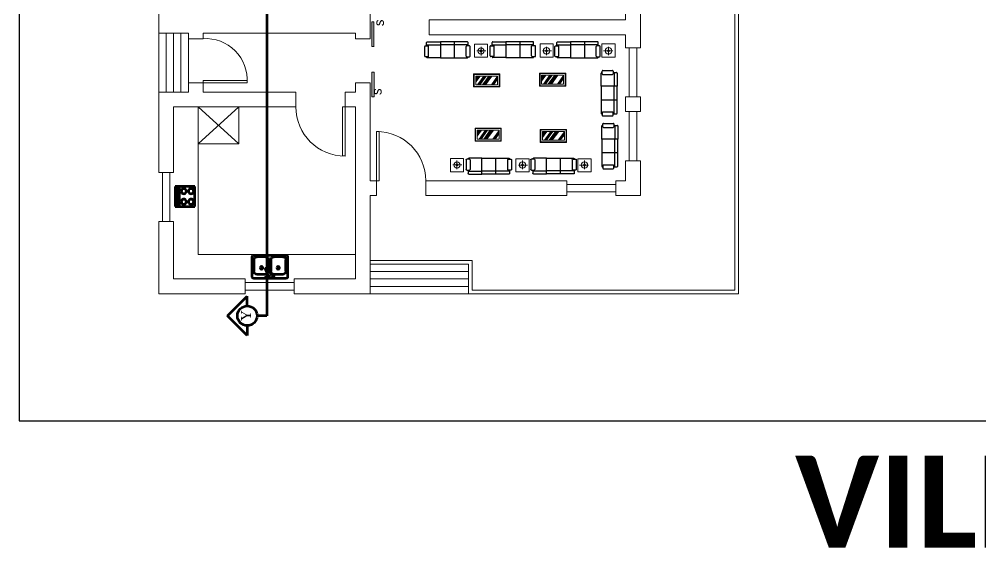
# Model space of a CAD drawing. Header units: inches. Extents: x -59 to 212, y 9 to 737.
# Drawn here: x 32.29 to 51.86, y 9.14 to 19.9 of the extents above; entities that cross this region are included whole.
import ezdxf

# ---------------------------------------------------------------- set-up
doc = ezdxf.new("R2010")
doc.units = ezdxf.units.IN
doc.header["$MEASUREMENT"] = 0
doc.linetypes.add('LÍNEAS_OCULTAS2', pattern=[4.7625, 3.175, -1.5875])
for name, color, linetype in [('1', 8, 'Continuous'), ('A_WALL_3D', 1, 'Continuous'), ('DIM', 3, 'Continuous'), ('FUR', 6, 'Continuous'), ('厨具', 2, 'Continuous')]:
    doc.layers.add(name, color=color, linetype=linetype)
doc.layers.add('arco', color=51, linetype='LÍNEAS_OCULTAS2', lineweight=35)
doc.layers.add('EJES', color=2, linetype='Continuous', lineweight=100)
doc.styles.get("Standard").update_dxf_attribs({"font": 'arial.ttf'})
doc.styles.add('STYLUS', font='stylu.ttf')

# ---------------------------------------------------------------- blocks, each defined once
blk = doc.blocks.new('SOFA3人')
for p, q in [((-80, 1500), (-80, 2170)), ((-50, 2200), (-30, 2200)), ((-30, 2130), (-30, 2270)), ((0, 2300), (490, 2300)), ((0, 2100), (490, 2100)), ((520, 2270), (520, 2130)), ((520, 2200), (690, 2200)), ((570, 2200), (570, 1500)), ((720, 2170), (720, 1500)), ((720, 1500), (-80, 1500)), ((720, 1500), (-80, 1500)), ((-80, 1500), (-80, 800)), ((570, 770), (570, 1500)), ((720, 800), (720, 1500)), ((-80, 800), (-80, 130)), ((720, 800), (-80, 800)), ((720, 800), (-80, 800)), ((570, 100), (570, 800)), ((720, 130), (720, 800)), ((-50, 100), (-30, 100)), ((-30, 170), (-30, 30)), ((0, 200), (490, 200)), ((0, 0), (490, 0)), ((520, 30), (520, 170)), ((520, 100), (690, 100))]:
    blk.add_line(p, q)
for centre, start, end in [((-50, 2170), 90, 180), ((0, 2270), 90, 180), ((0, 2130), 180, 270), ((490, 2270), 0, 90), ((490, 2130), 270, 0), ((690, 2170), 0, 90), ((-50, 130), 180, 270), ((0, 170), 90, 180), ((0, 30), 180, 270), ((490, 170), 0, 90), ((490, 30), 270, 0), ((690, 130), 270, 0)]:
    blk.add_arc(centre, 30, start, end)
blk = doc.blocks.new('A$C5C984DDA')
at = {"layer": 'FUR', "rotation": 90}
blk.add_blockref('SOFA3人', (2300, 80), dxfattribs=at)
blk = doc.blocks.new('Z1')
at = {"layer": '厨具', "color": 177, "lineweight": 100, "true_color": 0x293189}
for p, q in [((0, 0), (750, 0)), ((0, -750), (0, 0)), ((750, 0), (750, -750)), ((0, -50), (750, -50)), ((0, -150), (750, -150)), ((75, -325), (125, -325)), ((175, -225), (175, -275)), ((275, -325), (225, -325)), ((475, -325), (525, -325)), ((575, -225), (575, -275)), ((675, -325), (625, -325)), ((75, -600), (125, -600)), ((175, -425), (175, -375)), ((175, -500), (175, -550)), ((175, -700), (175, -650)), ((275, -600), (225, -600)), ((475, -600), (525, -600)), ((575, -425), (575, -375)), ((575, -500), (575, -550)), ((575, -700), (575, -650)), ((675, -600), (625, -600)), ((750, -750), (0, -750))]:
    blk.add_line(p, q, dxfattribs=at)
for centre, radius in [((100, -100), 25), ((175, -325), 100), ((175, -100), 25), ((275, -100), 25), ((350, -100), 25), ((575, -325), 100), ((550, -100), 25), ((650, -100), 25), ((175, -600), 100), ((575, -600), 100)]:
    blk.add_circle(centre, radius, dxfattribs=at)
blk = doc.blocks.new('XCP2')
at = {"layer": '厨具', "color": 177, "lineweight": 100, "true_color": 0x293189}
for p, q in [((0, 0), (0, -483)), ((800, 38), (38, 38)), ((838, -483), (838, 0)), ((38, -406), (38, -140)), ((114, -64), (318, -64)), ((380, -35), (307, -208)), ((307, -208), (328, -220)), ((328, -220), (441, -70)), ((394, -141), (394, -406)), ((417, -22), (434, -32)), ((444, -406), (444, -140)), ((521, -64), (724, -64)), ((800, -140), (800, -406)), ((38, -521), (800, -521)), ((318, -483), (114, -483)), ((724, -483), (521, -483))]:
    blk.add_line(p, q, dxfattribs=at)
for centre, radius in [((343, -25), 25.4), ((495, -25), 25.4), ((222, -216), 31.8), ((616, -216), 31.8)]:
    blk.add_circle(centre, radius, dxfattribs=at)
for centre, radius, start, end in [((38, 0), 38.1, 90, 180), ((800, 0), 38.1, 0, 90), ((114, -140), 76.2, 90, 180), ((318, -140), 76.2, 56.607, 90), ((404, -44), 25.4, 60, 159.4623), ((422, -54), 25.4, 320.5377, 60), ((521, -140), 76.2, 90, 180), ((724, -140), 76.2, 0, 90), ((114, -406), 76.2, 180, 270), ((318, -406), 76.2, 270, 0), ((521, -406), 76.2, 180, 270), ((724, -406), 76.2, 270, 0), ((38, -483), 38.1, 180, 270), ((800, -483), 38.1, 270, 0)]:
    blk.add_arc(centre, radius, start, end, dxfattribs=at)

msp = doc.modelspace()

# ---------------------------------------------------------------- hatches: boundary and pattern name
at = {"lineweight": 0}
h = msp.add_hatch(color=7, dxfattribs=at)
h.dxf.hatch_style = 1
h.paths.add_polyline_path([(39.51073, 19.84054), (39.46589, 19.84054), (39.46589, 19.34054), (39.51073, 19.34054)])
h = msp.add_hatch(color=7, dxfattribs=at)
h.dxf.hatch_style = 1
h.paths.add_polyline_path([(39.51269, 18.81594), (39.46785, 18.81594), (39.46785, 18.31594), (39.51269, 18.31594)])

# ---------------------------------------------------------------- linework, layer by layer
at = {"color": 2, "lineweight": 0}
for p, q in [((46.85866, 14.38595), (46.85866, 28.43595)), ((46.93366, 14.31095), (46.93366, 28.51095)), ((39.46589, 19.34054), (39.46589, 19.84054)), ((39.46589, 19.84054), (39.51073, 19.84054)), ((39.51073, 19.84054), (39.51073, 19.34054)), ((35.13366, 19.61095), (35.13366, 18.41095)), ((35.28366, 19.61095), (35.28366, 18.41095)), ((35.43366, 19.61095), (35.43366, 18.41095)), ((35.58366, 19.61095), (35.58366, 18.41095)), ((35.73366, 19.61095), (35.73366, 18.41095)), ((39.46589, 19.34054), (39.51589, 19.34054)), ((39.46785, 18.81594), (39.51269, 18.81594)), ((39.46785, 18.31594), (39.46785, 18.81594)), ((39.51269, 18.81594), (39.51269, 18.31594)), ((36.93366, 18.60055), (36.03366, 18.60071)), ((36.03367, 18.65071), (36.93367, 18.65055)), ((36.03367, 18.65071), (36.03367, 18.60071)), ((39.46785, 18.31594), (39.51785, 18.31594)), ((38.87241, 18.11094), (38.92241, 18.11095)), ((38.87241, 18.11094), (38.87258, 17.11094)), ((38.92258, 17.11095), (38.92241, 18.11095)), ((39.61553, 17.61096), (39.56553, 17.61095)), ((39.56553, 17.61095), (39.5657, 16.61095)), ((39.6157, 16.61096), (39.61553, 17.61096)), ((38.87235, 17.11386), (38.92235, 17.11387)), ((39.6157, 16.61096), (39.5657, 16.61096)), ((39.43366, 14.98595), (41.50866, 14.98595)), ((39.43366, 14.91095), (41.43366, 14.91095)), ((41.43366, 14.31095), (41.43366, 14.91095)), ((41.50866, 14.38595), (41.50866, 14.98595)), ((39.43366, 14.76095), (41.43366, 14.76095)), ((39.43366, 14.61095), (41.43366, 14.61095)), ((39.43366, 14.46095), (41.43366, 14.46095)), ((39.43366, 14.31095), (46.93366, 14.31095)), ((41.50866, 14.38595), (46.85866, 14.38595))]:
    msp.add_line(p, q, dxfattribs=at)
at = {"lineweight": 0}
for p, q in [((39.43366, 23.01095), (39.43366, 19.50055)), ((35.13366, 20.8721), (35.13366, 19.61095)), ((44.63366, 19.88114), (44.63366, 20.19675)), ((44.93366, 19.31744), (44.93366, 20.19675)), ((44.63366, 19.88114), (40.63366, 19.88114)), ((40.63366, 19.88114), (40.63366, 19.58114)), ((35.13366, 19.61095), (35.73366, 19.61095)), ((35.73366, 19.61095), (35.73366, 19.50055)), ((36.03366, 19.61095), (36.03366, 19.50055)), ((36.03366, 19.61095), (39.13366, 19.61095)), ((39.13366, 19.61095), (39.13366, 19.50055)), ((44.63366, 19.58114), (40.63366, 19.58114)), ((44.63366, 19.31744), (44.63366, 19.58114)), ((35.73366, 19.50055), (36.03366, 19.50055)), ((39.13366, 19.50055), (39.43366, 19.50055)), ((44.63366, 19.31744), (44.93366, 19.31744)), ((44.70866, 19.31744), (44.70866, 18.31095)), ((44.85866, 19.31744), (44.85866, 18.31095)), ((35.73366, 18.60055), (35.73366, 18.41095)), ((35.73366, 18.60055), (36.03366, 18.60055)), ((36.03366, 18.60055), (36.03366, 18.41095)), ((39.13366, 18.60055), (39.13366, 18.41095)), ((39.13366, 18.60055), (39.43366, 18.60055)), ((39.43366, 18.60055), (39.43366, 16.61095)), ((35.73366, 18.41095), (35.13366, 18.41095)), ((35.13366, 18.41095), (35.13366, 16.78012)), ((36.03366, 18.41095), (37.92241, 18.41095)), ((37.92241, 18.41095), (37.92241, 18.11095)), ((38.92241, 18.41095), (39.13366, 18.41095)), ((38.92241, 18.41095), (38.92241, 18.11095)), ((44.63366, 18.01744), (44.63366, 18.31744)), ((44.63366, 18.31744), (44.93366, 18.31744)), ((44.93366, 18.01744), (44.93366, 18.31744)), ((36.03366, 18.11095), (35.43366, 18.11095)), ((35.43366, 18.11095), (35.43366, 16.78012)), ((36.03366, 18.11095), (37.92241, 18.11095)), ((38.92241, 18.11095), (39.13366, 18.11095)), ((39.13366, 18.11095), (39.13366, 16.61095)), ((44.63366, 18.01744), (44.93366, 18.01744)), ((44.70866, 18.01744), (44.70866, 17.01744)), ((44.85866, 18.01744), (44.85866, 17.01744)), ((44.63366, 16.61095), (44.63366, 17.01744)), ((44.63366, 17.01744), (44.93366, 17.01744)), ((44.93366, 16.31095), (44.93366, 17.01744)), ((35.13366, 16.78012), (35.43366, 16.78012)), ((35.20866, 16.78012), (35.20866, 15.78012)), ((35.35866, 16.78012), (35.35866, 15.78012)), ((39.13366, 14.61095), (39.13366, 16.61095)), ((39.43366, 16.61095), (39.5657, 16.61095)), ((39.5657, 16.61095), (39.5657, 16.31095)), ((40.5657, 16.61095), (43.43504, 16.61095)), ((40.5657, 16.61095), (40.5657, 16.31095)), ((43.43504, 16.61095), (43.43504, 16.31095)), ((43.43504, 16.53595), (44.43504, 16.53595)), ((44.43504, 16.61095), (44.63366, 16.61095)), ((44.43504, 16.61095), (44.43504, 16.31095)), ((39.43366, 16.31095), (39.5657, 16.31095)), ((39.43366, 14.31095), (39.43366, 16.31095)), ((40.5657, 16.31095), (43.43504, 16.31095)), ((43.43504, 16.38595), (44.43504, 16.38595)), ((44.43504, 16.31095), (44.93366, 16.31095)), ((35.13366, 15.78012), (35.13366, 14.31095)), ((35.13366, 15.78012), (35.43366, 15.78012)), ((35.43366, 15.78012), (35.43366, 14.61095)), ((35.43366, 14.61095), (36.88873, 14.61095)), ((36.88873, 14.61095), (36.88873, 14.31095)), ((37.88873, 14.61095), (39.13366, 14.61095)), ((37.88873, 14.61095), (37.88873, 14.31095)), ((35.13366, 14.31095), (36.88873, 14.31095)), ((37.88873, 14.31095), (39.43366, 14.31095))]:
    msp.add_line(p, q, dxfattribs=at)
at = {"color": 177, "lineweight": 0, "true_color": 0x293189}
for p, q in [((35.93366, 18.11095), (35.93366, 15.11095)), ((36.75863, 18.11095), (35.93366, 17.36391)), ((35.93366, 18.11095), (36.75863, 17.36391)), ((35.93366, 15.11095), (39.13366, 15.11095))]:
    msp.add_line(p, q, dxfattribs=at)
at = {"color": 0, "lineweight": 0}
for p, q in [((36.88873, 14.53595), (37.88873, 14.53595)), ((36.88873, 14.38595), (37.88873, 14.38595))]:
    msp.add_line(p, q, dxfattribs=at)
msp.add_lwpolyline([(71.43018, 47.4751), (32.29208, 47.4751), (32.29208, 11.72189), (71.43018, 11.72189)], close=True)
at = {"color": 177, "lineweight": 0, "true_color": 0x293189}
msp.add_lwpolyline([(35.93366, 18.11095), (36.75863, 18.11095), (36.75863, 17.36391), (35.93366, 17.36391)], close=True, dxfattribs=at)
at = {"layer": '1', "lineweight": 0}
for p, q in [((42.89092, 18.78879), (42.87976, 18.79994)), ((43.40413, 18.78879), (43.41529, 18.79994)), ((41.549, 18.77429), (41.53784, 18.78545)), ((41.64911, 18.74082), (41.58247, 18.64939)), ((41.62772, 18.74082), (41.58247, 18.67874)), ((41.60633, 18.74082), (41.58247, 18.70808)), ((41.6705, 18.74082), (41.58247, 18.62005)), ((41.75082, 18.74082), (41.6207, 18.56231)), ((41.77221, 18.74082), (41.64209, 18.56231)), ((41.7936, 18.74082), (41.66348, 18.56231)), ((41.84765, 18.74082), (41.71753, 18.56231)), ((41.86904, 18.74082), (41.73892, 18.56231)), ((41.89043, 18.74082), (41.76031, 18.56231)), ((41.91182, 18.74082), (41.7817, 18.56231)), ((42.02874, 18.73573), (41.90234, 18.56231)), ((42.02874, 18.70638), (41.92373, 18.56231)), ((42.02874, 18.67704), (41.94512, 18.56231)), ((42.06222, 18.77429), (42.07337, 18.78545)), ((42.99103, 18.75532), (42.92439, 18.66389)), ((42.96964, 18.75532), (42.92439, 18.69323)), ((42.94825, 18.75532), (42.92439, 18.72258)), ((43.01242, 18.75532), (42.92439, 18.63455)), ((43.09274, 18.75532), (42.96262, 18.57681)), ((43.11413, 18.75532), (42.98401, 18.57681)), ((43.13552, 18.75532), (43.0054, 18.57681)), ((43.18956, 18.75532), (43.05944, 18.57681)), ((43.21095, 18.75532), (43.08083, 18.57681)), ((43.23234, 18.75532), (43.10222, 18.57681)), ((43.25373, 18.75532), (43.12361, 18.57681)), ((43.37066, 18.75022), (43.24425, 18.57681)), ((43.37066, 18.72088), (43.26564, 18.57681)), ((43.37066, 18.69154), (43.28703, 18.57681)), ((41.549, 18.52884), (41.53784, 18.51768)), ((42.06222, 18.52884), (42.07337, 18.51768)), ((42.89092, 18.54334), (42.87976, 18.53218)), ((43.40413, 18.54334), (43.41529, 18.53218)), ((41.57904, 17.66973), (41.56789, 17.68089)), ((41.67916, 17.63626), (41.61252, 17.54483)), ((41.65777, 17.63626), (41.61252, 17.57418)), ((41.63638, 17.63626), (41.61252, 17.60352)), ((41.70055, 17.63626), (41.61252, 17.51549)), ((41.78087, 17.63626), (41.65075, 17.45775)), ((41.80226, 17.63626), (41.67214, 17.45775)), ((41.82365, 17.63626), (41.69353, 17.45775)), ((41.87769, 17.63626), (41.74757, 17.45775)), ((41.89908, 17.63626), (41.76896, 17.45775)), ((41.92047, 17.63626), (41.79035, 17.45775)), ((41.94186, 17.63626), (41.81174, 17.45775)), ((42.05879, 17.63117), (41.93238, 17.45775)), ((42.09226, 17.66973), (42.10342, 17.68089)), ((42.90798, 17.6443), (42.89682, 17.65546)), ((43.42119, 17.6443), (43.43235, 17.65546)), ((41.57904, 17.42428), (41.56789, 17.41312)), ((42.05879, 17.60182), (41.95377, 17.45775)), ((42.05879, 17.57248), (41.97516, 17.45775)), ((42.09226, 17.42428), (42.10342, 17.41312)), ((43.00809, 17.61083), (42.94145, 17.51941)), ((42.9867, 17.61083), (42.94145, 17.54875)), ((42.96531, 17.61083), (42.94145, 17.5781)), ((43.02948, 17.61083), (42.94145, 17.49006)), ((43.1098, 17.61083), (42.97968, 17.43232)), ((43.13119, 17.61083), (43.00107, 17.43232)), ((43.15258, 17.61083), (43.02246, 17.43232)), ((43.20662, 17.61083), (43.0765, 17.43232)), ((43.22801, 17.61083), (43.09789, 17.43232)), ((43.2494, 17.61083), (43.11928, 17.43232)), ((43.27079, 17.61083), (43.14067, 17.43232)), ((43.38772, 17.60574), (43.26131, 17.43232)), ((43.38772, 17.5764), (43.2827, 17.43232)), ((43.38772, 17.54705), (43.30409, 17.43232)), ((42.90798, 17.39885), (42.89682, 17.3877)), ((43.42119, 17.39885), (43.43235, 17.3877))]:
    msp.add_line(p, q, dxfattribs=at)
for points in [[(42.89092, 18.78879), (42.89092, 18.54334), (43.40413, 18.54334), (43.40413, 18.78879)], [(41.549, 18.77429), (41.549, 18.52884), (42.06222, 18.52884), (42.06222, 18.77429)], [(41.57904, 17.66973), (41.57904, 17.42428), (42.09226, 17.42428), (42.09226, 17.66973)], [(42.90798, 17.6443), (42.90798, 17.39885), (43.42119, 17.39885), (43.42119, 17.6443)]]:
    msp.add_lwpolyline(points, close=True, dxfattribs=at)
at = {"layer": 'A_WALL_3D', "color": 2, "lineweight": 0}
for centre, radius, start, end in [((36.08432, 18.65118), 0.85085, 356.588656, 93.4018), ((38.92241, 18.11095), 1, 180.009705, 270.009631), ((39.5657, 16.61095), 1, 0.009705, 90.009631)]:
    msp.add_arc(centre, radius, start, end, dxfattribs=at)
at = {"layer": 'DIM', "lineweight": 0}
for p, q in [((41.60569, 19.24994), (41.7898, 19.24994)), ((41.69028, 19.33451), (41.69028, 19.15858)), ((42.9395, 19.25314), (43.12361, 19.25314)), ((43.02409, 19.33771), (43.02409, 19.16177)), ((44.37035, 19.25314), (44.18625, 19.25314)), ((44.28576, 19.33771), (44.28576, 19.16177)), ((41.11614, 16.93172), (41.30025, 16.93172)), ((41.20074, 16.84715), (41.20074, 17.02309)), ((42.44995, 16.92853), (42.63406, 16.92853)), ((42.53455, 16.84396), (42.53455, 17.01989)), ((43.88081, 16.92853), (43.6967, 16.92853)), ((43.79621, 16.84396), (43.79621, 17.01989))]:
    msp.add_line(p, q, dxfattribs=at)
for centre, radius in [((41.69028, 19.24994), 0.06438), ((41.69028, 19.24994), 0.02154), ((43.02409, 19.25314), 0.06438), ((43.02409, 19.25314), 0.02154), ((44.28576, 19.25314), 0.06438), ((44.28576, 19.25314), 0.02154), ((41.20074, 16.93172), 0.06438), ((41.20074, 16.93172), 0.02154), ((42.53455, 16.92853), 0.06438), ((42.53455, 16.92853), 0.02154), ((43.79621, 16.92853), 0.06438), ((43.79621, 16.92853), 0.02154)]:
    msp.add_circle(centre, radius, dxfattribs=at)
at = {"layer": 'EJES'}
for p, q in [((37.3319, 30.36272), (37.3319, 13.86185)), ((36.5319, 13.86185), (36.9319, 14.26185)), ((36.9319, 14.06185), (36.9319, 14.26185)), ((36.9319, 13.46185), (36.5319, 13.86185)), ((37.3319, 13.86185), (37.1319, 13.86185)), ((36.9319, 13.66185), (36.9319, 13.46185))]:
    msp.add_line(p, q, dxfattribs=at)
msp.add_circle((36.9319, 13.86185), 0.2, dxfattribs=at)
at = {"layer": 'FUR', "lineweight": 0}
for points in [[(41.82522, 19.12241), (41.82522, 19.39017), (41.55745, 19.39017), (41.55745, 19.12241)], [(43.15903, 19.12561), (43.15903, 19.39337), (42.89126, 19.39337), (42.89126, 19.12561)], [(44.15083, 19.12561), (44.15083, 19.39337), (44.41859, 19.39337), (44.41859, 19.12561)], [(43.41529, 18.53218), (43.41529, 18.79994), (42.87976, 18.79994), (42.87976, 18.53218)], [(42.07337, 18.51768), (42.07337, 18.78545), (41.53784, 18.78545), (41.53784, 18.51768)], [(41.58247, 18.74082), (41.58247, 18.56231), (42.02874, 18.56231), (42.02874, 18.74082)], [(42.92439, 18.75532), (42.92439, 18.57681), (43.37066, 18.57681), (43.37066, 18.75532)], [(42.10342, 17.41312), (42.10342, 17.68089), (41.56789, 17.68089), (41.56789, 17.41312)], [(41.61252, 17.63626), (41.61252, 17.45775), (42.05879, 17.45775), (42.05879, 17.63626)], [(43.43235, 17.3877), (43.43235, 17.65546), (42.89682, 17.65546), (42.89682, 17.3877)], [(42.94145, 17.61083), (42.94145, 17.43232), (43.38772, 17.43232), (43.38772, 17.61083)], [(41.33567, 17.05926), (41.33567, 16.79149), (41.06791, 16.79149), (41.06791, 17.05926)], [(42.66948, 17.05606), (42.66948, 16.7883), (42.40172, 16.7883), (42.40172, 17.05606)], [(43.66128, 17.05606), (43.66128, 16.7883), (43.92904, 16.7883), (43.92904, 17.05606)]]:
    msp.add_lwpolyline(points, close=True, dxfattribs=at)

# ---------------------------------------------------------------- block references
at = {"layer": 'FUR', "lineweight": 0, "xscale": 0.0004016460358031231, "yscale": 0.0004016460358031231, "zscale": 0.0004016460358031231}
for p in [(40.54345, 19.11269), (41.87726, 19.11588), (43.19303, 19.11265)]:
    msp.add_blockref('A$C5C984DDA', p, dxfattribs=at)
at = {"layer": 'FUR', "lineweight": 0, "yscale": 0.0004016460358031231, "zscale": 0.0004016460358031231}
for p, xscale, rotation in [((44.13724, 18.8535), 0.0004016460358031231, 270), ((44.15023, 17.7767), 0.0004016460358031231, 270), ((41.38772, 17.06578), -0.0004016460358031231, 180), ((42.70349, 17.06902), -0.0004016460358031231, 180)]:
    msp.add_blockref('A$C5C984DDA', p, dxfattribs=dict(at, xscale=xscale, rotation=rotation))
at = {"layer": '厨具', "color": 159, "lineweight": 0, "true_color": 0x22346e, "xscale": -0.0005374130022223929, "yscale": 0.0005374130022223929, "zscale": 0.0005374130022223929, "rotation": 90}
msp.add_blockref('Z1', (35.46604, 16.49119), dxfattribs=at)
at = {"layer": '厨具', "color": 177, "lineweight": 0, "true_color": 0x293189, "xscale": -0.0008567293343765978, "yscale": 0.0008567293343765978, "zscale": 0.0008567293343765978, "rotation": 180}
msp.add_blockref('XCP2', (37.03449, 14.65062), dxfattribs=at)

# ---------------------------------------------------------------- texts
at = {"color": 2, "lineweight": 0, "char_height": 0.2, "attachment_point": 1, "rotation": 87.451772, "style": 'STYLUS'}
for insert in [(39.51073, 19.762), (39.46337, 18.35966)]:
    msp.add_mtext_dynamic_manual_height_columns('s', width=0.1453898, gutter_width=2.12639, heights=[0], dxfattribs=dict(at, insert=insert))
at = {"lineweight": 0, "insert": (48.08151, 11.01867), "char_height": 1.8772, "attachment_point": 1}
msp.add_mtext_dynamic_manual_height_columns('{\\fCalibri|b1|i0|c0|p34;VILLA}', width=68.662805, gutter_width=12.5, heights=[0], dxfattribs=at)
at = {"layer": 'arco', "insert": (36.80716, 13.75789), "char_height": 0.2, "width": 0.1166522, "attachment_point": 1, "rotation": 90}
msp.add_mtext('\\pt0.11665;{\\fTimes New Roman|b0|i0|c0|p18;Y}', dxfattribs=at)

doc.saveas('drawing.dxf')
